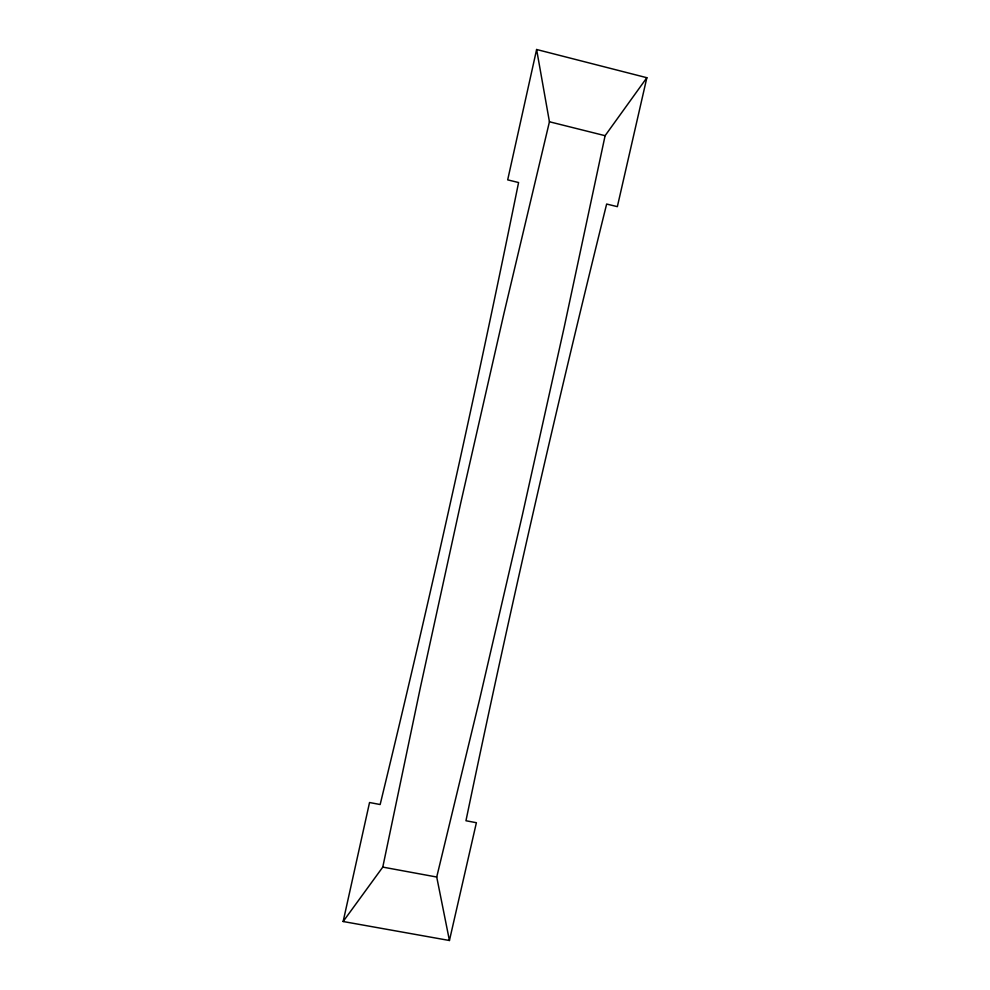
<?xml version="1.0" encoding="UTF-8"?>
<svg xmlns="http://www.w3.org/2000/svg" width="990" height="990" viewBox="0 0 990 990"><rect width="100%" height="100%" fill="white"/><g stroke="black" fill="none" stroke-linecap="round" stroke-linejoin="round"><path stroke-width="1.49" d="M343.146 921.517L382.784 867.104L420.441 687.209L460.907 502.227L503.984 313.31L549.438 121.77L536.617 49.5L646.854 77.715L617.352 206.65L606.647 204.039C555.935 408.709 508.885 614.307 465.956 820.747L476.388 822.715L449.435 940.5L343.146 921.517L369.542 802.519L380.148 804.524C430.304 598.121 476.314 390.704 518.574 182.531L507.684 179.871L536.617 49.5M646.854 77.715L605.1 135.692L564.176 327.319L522.274 515.468L479.692 699.039L436.726 877.029L449.435 940.5M382.784 867.104L436.726 877.029M549.438 121.77L605.1 135.692"/></g></svg>
